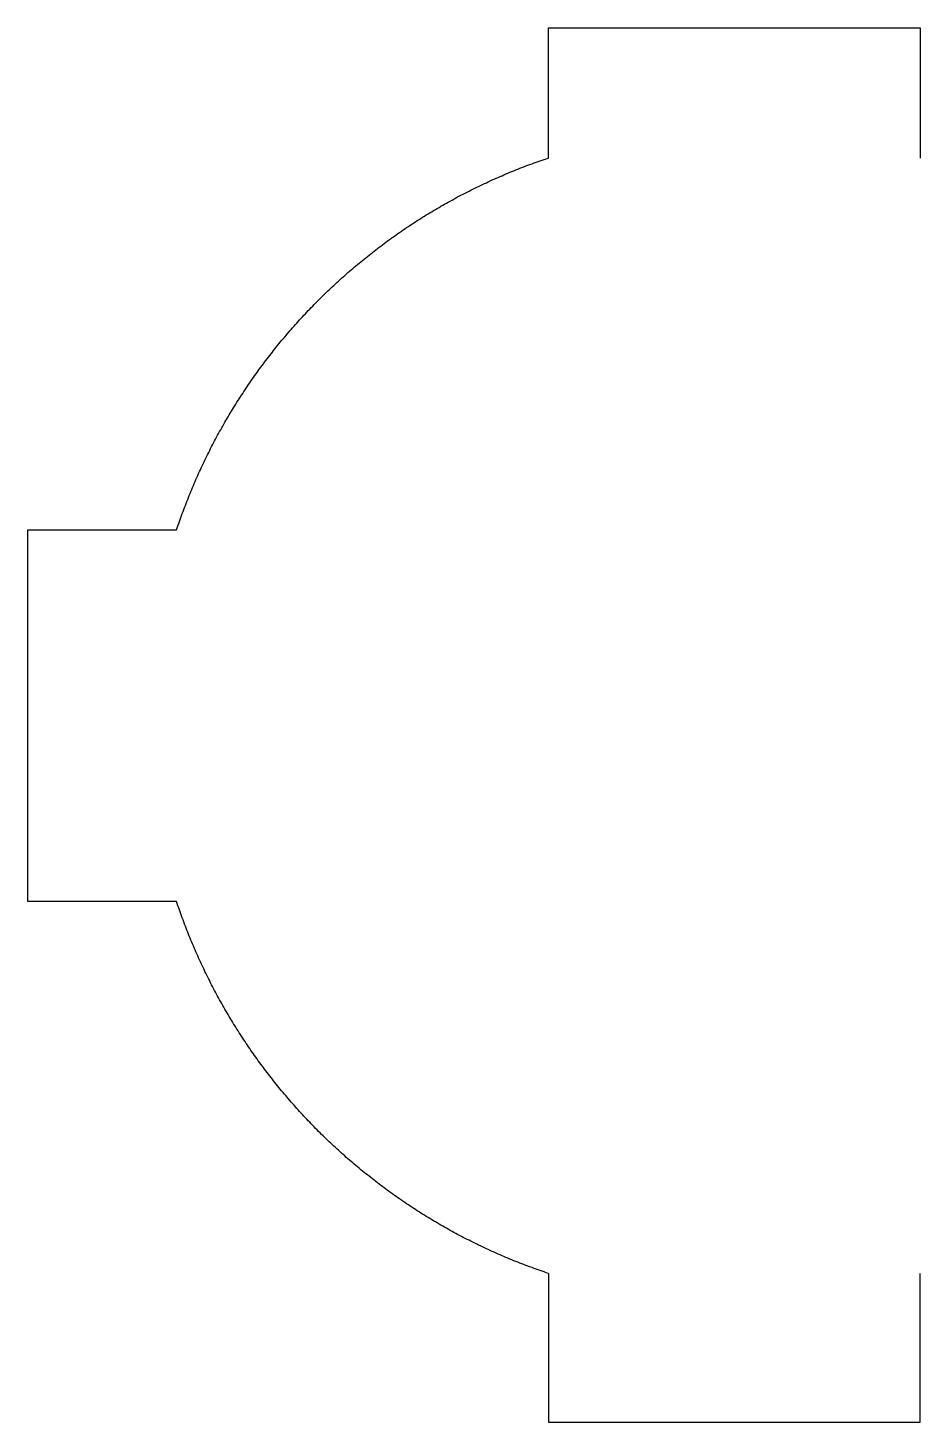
# Model space of a CAD drawing. Extents: x 24409 to 54330, y 24409 to 53937.
# Drawn here: x 24409 to 43307, y 24409 to 53937 of the extents above; entities that cross this region are included whole.
import ezdxf

# ---------------------------------------------------------------- set-up
doc = ezdxf.new("R2010")
doc.units = 0

msp = doc.modelspace()

# ---------------------------------------------------------------- linework, layer by layer
at = {"layer": 'Layer 1'}
for p, q in [((35433, 53937), (43307, 53937)), ((35433, 51181), (35433, 53937)), ((43307, 53937), (43307, 51181)), ((35129.954101, 51075.700888), (35173.036743, 51091.214701)), ((35173.036743, 51091.214701), (35216.194546, 51106.576771)), ((35216.194546, 51106.576771), (35259.427196, 51121.786784)), ((35259.427196, 51121.786784), (35302.734381, 51136.844428)), ((35302.734381, 51136.844428), (35346.115786, 51151.749388)), ((35346.115786, 51151.749388), (35389.571097, 51166.50135)), ((35389.571097, 51166.50135), (35433.1, 51181.1)), ((34367.67698, 50770.862119), (34409.353044, 50789.053624)), ((34409.353044, 50789.053624), (34451.109919, 50807.099037)), ((34451.109919, 50807.099037), (34492.94729, 50824.998042)), ((34492.94729, 50824.998042), (34534.864845, 50842.750327)), ((34534.864845, 50842.750327), (34576.86227, 50860.355578)), ((34576.86227, 50860.355578), (34618.93925, 50877.81348)), ((34618.93925, 50877.81348), (34661.095472, 50895.12372)), ((34661.095472, 50895.12372), (34703.330621, 50912.285984)), ((34703.330621, 50912.285984), (34745.644385, 50929.299957)), ((34745.644385, 50929.299957), (34788.036449, 50946.165328)), ((34788.036449, 50946.165328), (34830.506499, 50962.88178)), ((34830.506499, 50962.88178), (34873.054221, 50979.449001)), ((34873.054221, 50979.449001), (34915.679302, 50995.866676)), ((34915.679302, 50995.866676), (34958.381428, 51012.134493)), ((34958.381428, 51012.134493), (35001.160285, 51028.252136)), ((35001.160285, 51028.252136), (35044.015558, 51044.219292)), ((35044.015558, 51044.219292), (35086.946935, 51060.035647)), ((35086.946935, 51060.035647), (35129.954101, 51075.700888)), ((33752.446766, 50480.671804), (33792.873002, 50501.017041)), ((33792.873002, 50501.017041), (33833.384757, 50521.220893)), ((33833.384757, 50521.220893), (33873.981717, 50541.283046)), ((33873.981717, 50541.283046), (33914.663568, 50561.203186)), ((33914.663568, 50561.203186), (33955.429996, 50580.981)), ((33955.429996, 50580.981), (33996.280688, 50600.616173)), ((33996.280688, 50600.616173), (34037.215329, 50620.108391)), ((34037.215329, 50620.108391), (34078.233606, 50639.457342)), ((34078.233606, 50639.457342), (34119.335205, 50658.66271)), ((34119.335205, 50658.66271), (34160.519812, 50677.724182)), ((34160.519812, 50677.724182), (34201.787113, 50696.641444)), ((34201.787113, 50696.641444), (34243.136794, 50715.414183)), ((34243.136794, 50715.414183), (34284.568541, 50734.042084)), ((34284.568541, 50734.042084), (34326.082042, 50752.524834)), ((34326.082042, 50752.524834), (34367.67698, 50770.862119)), ((33195.634695, 50181.168805), (33234.830712, 50203.460479)), ((33234.830712, 50203.460479), (33274.116643, 50225.615162)), ((33274.116643, 50225.615162), (33313.492173, 50247.63254)), ((33313.492173, 50247.63254), (33352.956987, 50269.512299)), ((33352.956987, 50269.512299), (33392.510773, 50291.254125)), ((33392.510773, 50291.254125), (33432.153216, 50312.857705)), ((33432.153216, 50312.857705), (33471.884003, 50334.322724)), ((33471.884003, 50334.322724), (33511.70282, 50355.648869)), ((33511.70282, 50355.648869), (33551.609352, 50376.835826)), ((33551.609352, 50376.835826), (33591.603286, 50397.883281)), ((33591.603286, 50397.883281), (33631.684309, 50418.79092)), ((33631.684309, 50418.79092), (33671.852105, 50439.55843)), ((33671.852105, 50439.55843), (33712.106362, 50460.185496)), ((33712.106362, 50460.185496), (33752.446766, 50480.671804)), ((32694.411332, 49879.053653), (32732.409922, 49903.097651)), ((32732.409922, 49903.097651), (32770.502506, 49927.008738)), ((32770.502506, 49927.008738), (32808.688768, 49950.786601)), ((32808.688768, 49950.786601), (32846.968396, 49974.430924)), ((32846.968396, 49974.430924), (32885.341075, 49997.941395)), ((32885.341075, 49997.941395), (32923.806492, 50021.317699)), ((32923.806492, 50021.317699), (32962.364332, 50044.559523)), ((32962.364332, 50044.559523), (33001.014282, 50067.666553)), ((33001.014282, 50067.666553), (33039.756028, 50090.638475)), ((33039.756028, 50090.638475), (33078.589256, 50113.474975)), ((33078.589256, 50113.474975), (33117.513653, 50136.175739)), ((33117.513653, 50136.175739), (33156.528903, 50158.740454)), ((33156.528903, 50158.740454), (33195.634695, 50181.168805)), ((32282.720131, 49605.887311), (32319.664085, 49631.372615)), ((32319.664085, 49631.372615), (32356.705484, 49656.728461)), ((32356.705484, 49656.728461), (32393.844015, 49681.954535)), ((32393.844015, 49681.954535), (32431.079363, 49707.050523)), ((32431.079363, 49707.050523), (32468.411216, 49732.01611)), ((32468.411216, 49732.01611), (32505.839258, 49756.850983)), ((32505.839258, 49756.850983), (32543.363176, 49781.554828)), ((32543.363176, 49781.554828), (32580.982656, 49806.127332)), ((32580.982656, 49806.127332), (32618.697385, 49830.56818)), ((32618.697385, 49830.56818), (32656.507048, 49854.877058)), ((32656.507048, 49854.877058), (32694.411332, 49879.053653)), ((31847.107663, 49290.080125), (31882.857792, 49317.094453)), ((31882.857792, 49317.094453), (31918.709133, 49343.983088)), ((31918.709133, 49343.983088), (31954.661372, 49370.745716)), ((31954.661372, 49370.745716), (31990.714194, 49397.382025)), ((31990.714194, 49397.382025), (32026.867287, 49423.8917)), ((32026.867287, 49423.8917), (32063.120335, 49450.274427)), ((32063.120335, 49450.274427), (32099.473026, 49476.529892)), ((32099.473026, 49476.529892), (32135.925046, 49502.657782)), ((32135.925046, 49502.657782), (32172.47608, 49528.657783)), ((32172.47608, 49528.657783), (32209.125815, 49554.529581)), ((32209.125815, 49554.529581), (32245.873936, 49580.272861)), ((32245.873936, 49580.272861), (32282.720131, 49605.887311)), ((31495.242058, 49013.092821), (31529.962809, 49041.34681)), ((31529.962809, 49041.34681), (31564.78791, 49069.478245)), ((31564.78791, 49069.478245), (31599.717048, 49097.486812)), ((31599.717048, 49097.486812), (31634.749908, 49125.372198)), ((31634.749908, 49125.372198), (31669.886176, 49153.134088)), ((31669.886176, 49153.134088), (31705.12554, 49180.77217)), ((31705.12554, 49180.77217), (31740.467684, 49208.286128)), ((31740.467684, 49208.286128), (31775.912295, 49235.675649)), ((31775.912295, 49235.675649), (31811.45906, 49262.940419)), ((31811.45906, 49262.940419), (31847.107663, 49290.080125)), ((31120.290669, 48694.300158), (31153.842854, 48723.881524)), ((31153.842854, 48723.881524), (31187.502841, 48753.343789)), ((31187.502841, 48753.343789), (31221.270317, 48782.686638)), ((31221.270317, 48782.686638), (31255.144968, 48811.909758)), ((31255.144968, 48811.909758), (31289.12648, 48841.012835)), ((31289.12648, 48841.012835), (31323.21454, 48869.995556)), ((31323.21454, 48869.995556), (31357.408832, 48898.857606)), ((31357.408832, 48898.857606), (31391.709044, 48927.598671)), ((31391.709044, 48927.598671), (31426.114861, 48956.218438)), ((31426.114861, 48956.218438), (31460.625971, 48984.716593)), ((31460.625971, 48984.716593), (31495.242058, 49013.092821)), ((30823.223907, 48422.76009), (30855.791745, 48453.399245)), ((30855.791745, 48453.399245), (30888.470211, 48483.922123)), ((30888.470211, 48483.922123), (30921.258989, 48514.32841)), ((30921.258989, 48514.32841), (30954.157768, 48544.617793)), ((30954.157768, 48544.617793), (30987.166232, 48574.789958)), ((30987.166232, 48574.789958), (31020.284068, 48604.844591)), ((31020.284068, 48604.844591), (31053.510962, 48634.781378)), ((31053.510962, 48634.781378), (31086.8466, 48664.600005)), ((31086.8466, 48664.600005), (31120.290669, 48694.300158)), ((30503.699072, 48110.042374), (30535.143376, 48141.827033)), ((30535.143376, 48141.827033), (30566.701445, 48173.498555)), ((30566.701445, 48173.498555), (30598.372967, 48205.056624)), ((30598.372967, 48205.056624), (30630.157626, 48236.500928)), ((30630.157626, 48236.500928), (30662.05511, 48267.831151)), ((30662.05511, 48267.831151), (30694.065104, 48299.046982)), ((30694.065104, 48299.046982), (30726.187294, 48330.148104)), ((30726.187294, 48330.148104), (30758.421367, 48361.134206)), ((30758.421367, 48361.134206), (30790.76701, 48392.004973)), ((30790.76701, 48392.004973), (30823.223907, 48422.76009)), ((30225.87159, 47818.941011), (30256.277877, 47851.729789)), ((30256.277877, 47851.729789), (30286.800755, 47884.408255)), ((30286.800755, 47884.408255), (30317.43991, 47916.976093)), ((30317.43991, 47916.976093), (30348.195027, 47949.43299)), ((30348.195027, 47949.43299), (30379.065794, 47981.778633)), ((30379.065794, 47981.778633), (30410.051896, 48014.012706)), ((30410.051896, 48014.012706), (30441.153018, 48046.134896)), ((30441.153018, 48046.134896), (30472.368849, 48078.14489)), ((30472.368849, 48078.14489), (30503.699072, 48110.042374)), ((29957.513362, 47518.929683), (29986.856211, 47552.697159)), ((29986.856211, 47552.697159), (30016.318476, 47586.357146)), ((30016.318476, 47586.357146), (30045.899842, 47619.909331)), ((30045.899842, 47619.909331), (30075.599995, 47653.3534)), ((30075.599995, 47653.3534), (30105.418622, 47686.689038)), ((30105.418622, 47686.689038), (30135.355409, 47719.915932)), ((30135.355409, 47719.915932), (30165.410042, 47753.033768)), ((30165.410042, 47753.033768), (30195.582207, 47786.042232)), ((30195.582207, 47786.042232), (30225.87159, 47818.941011)), ((29698.85319, 47210.237191), (29727.107179, 47244.957942)), ((29727.107179, 47244.957942), (29755.483407, 47279.574029)), ((29755.483407, 47279.574029), (29783.981562, 47314.085139)), ((29783.981562, 47314.085139), (29812.601329, 47348.490956)), ((29812.601329, 47348.490956), (29841.342394, 47382.791168)), ((29841.342394, 47382.791168), (29870.204444, 47416.98546)), ((29870.204444, 47416.98546), (29899.187165, 47451.07352)), ((29899.187165, 47451.07352), (29928.290242, 47485.055032)), ((29928.290242, 47485.055032), (29957.513362, 47518.929683)), ((29477.259581, 46928.74094), (29504.524351, 46964.287705)), ((29504.524351, 46964.287705), (29531.913872, 46999.732316)), ((29531.913872, 46999.732316), (29559.42783, 47035.07446)), ((29559.42783, 47035.07446), (29587.065912, 47070.313824)), ((29587.065912, 47070.313824), (29614.827802, 47105.450092)), ((29614.827802, 47105.450092), (29642.713188, 47140.482952)), ((29642.713188, 47140.482952), (29670.721755, 47175.41209)), ((29670.721755, 47175.41209), (29698.85319, 47210.237191)), ((29263.670108, 46640.726974), (29289.925573, 46677.079665)), ((29289.925573, 46677.079665), (29316.3083, 46713.332713)), ((29316.3083, 46713.332713), (29342.817975, 46749.485806)), ((29342.817975, 46749.485806), (29369.454284, 46785.538628)), ((29369.454284, 46785.538628), (29396.216912, 46821.490867)), ((29396.216912, 46821.490867), (29423.105547, 46857.342208)), ((29423.105547, 46857.342208), (29450.119875, 46893.092337)), ((29450.119875, 46893.092337), (29477.259581, 46928.74094)), ((29058.245465, 46346.355985), (29083.471539, 46383.494516)), ((29083.471539, 46383.494516), (29108.827385, 46420.535915)), ((29108.827385, 46420.535915), (29134.312689, 46457.479869)), ((29134.312689, 46457.479869), (29159.927139, 46494.326064)), ((29159.927139, 46494.326064), (29185.670419, 46531.074185)), ((29185.670419, 46531.074185), (29211.542217, 46567.72392)), ((29211.542217, 46567.72392), (29237.542218, 46604.274954)), ((29237.542218, 46604.274954), (29263.670108, 46640.726974)), ((28861.146347, 46045.788668), (28885.322942, 46083.692952)), ((28885.322942, 46083.692952), (28909.63182, 46121.502615)), ((28909.63182, 46121.502615), (28934.072668, 46159.217344)), ((28934.072668, 46159.217344), (28958.645172, 46196.836824)), ((28958.645172, 46196.836824), (28983.349017, 46234.360742)), ((28983.349017, 46234.360742), (29008.18389, 46271.788784)), ((29008.18389, 46271.788784), (29033.149477, 46309.120637)), ((29033.149477, 46309.120637), (29058.245465, 46346.355985)), ((28672.533447, 45739.185718), (28695.640477, 45777.835668)), ((28695.640477, 45777.835668), (28718.882301, 45816.393508)), ((28718.882301, 45816.393508), (28742.258605, 45854.858925)), ((28742.258605, 45854.858925), (28765.769076, 45893.231604)), ((28765.769076, 45893.231604), (28789.413399, 45931.511232)), ((28789.413399, 45931.511232), (28813.191262, 45969.697494)), ((28813.191262, 45969.697494), (28837.102349, 46007.790078)), ((28837.102349, 46007.790078), (28861.146347, 46045.788668)), ((28514.584838, 45466.083357), (28536.739521, 45505.369288)), ((28536.739521, 45505.369288), (28559.031195, 45544.565305)), ((28559.031195, 45544.565305), (28581.459546, 45583.671097)), ((28581.459546, 45583.671097), (28604.024261, 45622.686347)), ((28604.024261, 45622.686347), (28626.725025, 45661.610744)), ((28626.725025, 45661.610744), (28649.561525, 45700.443972)), ((28649.561525, 45700.443972), (28672.533447, 45739.185718)), ((28342.316719, 45148.596714), (28363.364174, 45188.590648)), ((28363.364174, 45188.590648), (28384.551131, 45228.49718)), ((28384.551131, 45228.49718), (28405.877276, 45268.315997)), ((28405.877276, 45268.315997), (28427.342295, 45308.046784)), ((28427.342295, 45308.046784), (28448.945875, 45347.689227)), ((28448.945875, 45347.689227), (28470.687701, 45387.243013)), ((28470.687701, 45387.243013), (28492.56746, 45426.707827)), ((28492.56746, 45426.707827), (28514.584838, 45466.083357)), ((28198.916954, 44866.218283), (28218.979107, 44906.815243)), ((28218.979107, 44906.815243), (28239.182959, 44947.326998)), ((28239.182959, 44947.326998), (28259.528196, 44987.753234)), ((28259.528196, 44987.753234), (28280.014504, 45028.093638)), ((28280.014504, 45028.093638), (28300.64157, 45068.347895)), ((28300.64157, 45068.347895), (28321.40908, 45108.515691)), ((28321.40908, 45108.515691), (28342.316719, 45148.596714)), ((28062.475818, 44579.680188), (28081.53729, 44620.864795)), ((28081.53729, 44620.864795), (28100.742658, 44661.966394)), ((28100.742658, 44661.966394), (28120.091609, 44702.984671)), ((28120.091609, 44702.984671), (28139.583827, 44743.919312)), ((28139.583827, 44743.919312), (28159.219, 44784.770004)), ((28159.219, 44784.770004), (28178.996814, 44825.536432)), ((28178.996814, 44825.536432), (28198.916954, 44866.218283)), ((27933.100963, 44289.090081), (27951.146376, 44330.846956)), ((27951.146376, 44330.846956), (27969.337881, 44372.52302)), ((27969.337881, 44372.52302), (27987.675166, 44414.117958)), ((27987.675166, 44414.117958), (28006.157916, 44455.631459)), ((28006.157916, 44455.631459), (28024.785817, 44497.063206)), ((28024.785817, 44497.063206), (28043.558556, 44538.412887)), ((28043.558556, 44538.412887), (28062.475818, 44579.680188)), ((27810.900043, 43994.555615), (27827.914016, 44036.869379)), ((27827.914016, 44036.869379), (27845.07628, 44079.104528)), ((27845.07628, 44079.104528), (27862.38652, 44121.26075)), ((27862.38652, 44121.26075), (27879.844422, 44163.33773)), ((27879.844422, 44163.33773), (27897.449673, 44205.335155)), ((27897.449673, 44205.335155), (27915.201958, 44247.25271)), ((27915.201958, 44247.25271), (27933.100963, 44289.090081)), ((27695.980708, 43696.184442), (27711.947864, 43739.039715)), ((27711.947864, 43739.039715), (27728.065507, 43781.818572)), ((27728.065507, 43781.818572), (27744.333324, 43824.520698)), ((27744.333324, 43824.520698), (27760.750999, 43867.145779)), ((27760.750999, 43867.145779), (27777.31822, 43909.693501)), ((27777.31822, 43909.693501), (27794.034672, 43952.163551)), ((27794.034672, 43952.163551), (27810.900043, 43994.555615)), ((27588.450612, 43394.084214), (27603.355572, 43437.465619)), ((27603.355572, 43437.465619), (27618.413216, 43480.772804)), ((27618.413216, 43480.772804), (27633.623229, 43524.005454)), ((27633.623229, 43524.005454), (27648.985299, 43567.163257)), ((27648.985299, 43567.163257), (27664.499112, 43610.245899)), ((27664.499112, 43610.245899), (27680.164353, 43653.253065)), ((27680.164353, 43653.253065), (27695.980708, 43696.184442)), ((24409, 43307), (27559, 43307)), ((24409, 35433), (24409, 43307)), ((27559.1, 43307.1), (27573.69865, 43350.628903)), ((27573.69865, 43350.628903), (27588.450612, 43394.084214)), ((27559, 35433), (24409, 35433)), ((27573.69865, 35389.571097), (27559.1, 35433.1)), ((27588.450612, 35346.115786), (27573.69865, 35389.571097)), ((27603.355572, 35302.734381), (27588.450612, 35346.115786)), ((27618.413216, 35259.427196), (27603.355572, 35302.734381)), ((27633.623229, 35216.194546), (27618.413216, 35259.427196)), ((27648.985299, 35173.036743), (27633.623229, 35216.194546)), ((27664.499112, 35129.954101), (27648.985299, 35173.036743)), ((27680.164353, 35086.946935), (27664.499112, 35129.954101)), ((27695.980708, 35044.015558), (27680.164353, 35086.946935)), ((27711.947864, 35001.160285), (27695.980708, 35044.015558)), ((27728.065507, 34958.381428), (27711.947864, 35001.160285)), ((27744.333324, 34915.679302), (27728.065507, 34958.381428)), ((27760.750999, 34873.054221), (27744.333324, 34915.679302)), ((27777.31822, 34830.506499), (27760.750999, 34873.054221)), ((27794.034672, 34788.036449), (27777.31822, 34830.506499)), ((27810.900043, 34745.644385), (27794.034672, 34788.036449)), ((27827.914016, 34703.330621), (27810.900043, 34745.644385)), ((27845.07628, 34661.095472), (27827.914016, 34703.330621)), ((27862.38652, 34618.93925), (27845.07628, 34661.095472)), ((27879.844422, 34576.86227), (27862.38652, 34618.93925)), ((27897.449673, 34534.864845), (27879.844422, 34576.86227)), ((27915.201958, 34492.94729), (27897.449673, 34534.864845)), ((27933.100963, 34451.109919), (27915.201958, 34492.94729)), ((27951.146376, 34409.353044), (27933.100963, 34451.109919)), ((27969.337881, 34367.67698), (27951.146376, 34409.353044)), ((27987.675166, 34326.082042), (27969.337881, 34367.67698)), ((28006.157916, 34284.568541), (27987.675166, 34326.082042)), ((28024.785817, 34243.136794), (28006.157916, 34284.568541)), ((28043.558556, 34201.787113), (28024.785817, 34243.136794)), ((28062.475818, 34160.519812), (28043.558556, 34201.787113)), ((28081.53729, 34119.335205), (28062.475818, 34160.519812)), ((28100.742658, 34078.233606), (28081.53729, 34119.335205)), ((28120.091609, 34037.215329), (28100.742658, 34078.233606)), ((28139.583827, 33996.280688), (28120.091609, 34037.215329)), ((28159.219, 33955.429996), (28139.583827, 33996.280688)), ((28178.996814, 33914.663568), (28159.219, 33955.429996)), ((28198.916954, 33873.981717), (28178.996814, 33914.663568)), ((28218.979107, 33833.384757), (28198.916954, 33873.981717)), ((28239.182959, 33792.873002), (28218.979107, 33833.384757)), ((28259.528196, 33752.446766), (28239.182959, 33792.873002)), ((28280.014504, 33712.106362), (28259.528196, 33752.446766)), ((28300.64157, 33671.852105), (28280.014504, 33712.106362)), ((28321.40908, 33631.684309), (28300.64157, 33671.852105)), ((28342.316719, 33591.603286), (28321.40908, 33631.684309)), ((28363.364174, 33551.609352), (28342.316719, 33591.603286)), ((28384.551131, 33511.70282), (28363.364174, 33551.609352)), ((28405.877276, 33471.884003), (28384.551131, 33511.70282)), ((28427.342295, 33432.153216), (28405.877276, 33471.884003)), ((28448.945875, 33392.510773), (28427.342295, 33432.153216)), ((28470.687701, 33352.956987), (28448.945875, 33392.510773)), ((28492.56746, 33313.492173), (28470.687701, 33352.956987)), ((28514.584838, 33274.116643), (28492.56746, 33313.492173)), ((28536.739521, 33234.830712), (28514.584838, 33274.116643)), ((28559.031195, 33195.634695), (28536.739521, 33234.830712)), ((28581.459546, 33156.528903), (28559.031195, 33195.634695)), ((28604.024261, 33117.513653), (28581.459546, 33156.528903)), ((28626.725025, 33078.589256), (28604.024261, 33117.513653)), ((28649.561525, 33039.756028), (28626.725025, 33078.589256)), ((28672.533447, 33001.014282), (28649.561525, 33039.756028)), ((28695.640477, 32962.364332), (28672.533447, 33001.014282)), ((28718.882301, 32923.806492), (28695.640477, 32962.364332)), ((28742.258605, 32885.341075), (28718.882301, 32923.806492)), ((28765.769076, 32846.968396), (28742.258605, 32885.341075)), ((28789.413399, 32808.688768), (28765.769076, 32846.968396)), ((28813.191262, 32770.502506), (28789.413399, 32808.688768)), ((28837.102349, 32732.409922), (28813.191262, 32770.502506)), ((28861.146347, 32694.411332), (28837.102349, 32732.409922)), ((28885.322942, 32656.507048), (28861.146347, 32694.411332)), ((28909.63182, 32618.697385), (28885.322942, 32656.507048)), ((28934.072668, 32580.982656), (28909.63182, 32618.697385)), ((28958.645172, 32543.363176), (28934.072668, 32580.982656)), ((28983.349017, 32505.839258), (28958.645172, 32543.363176)), ((29008.18389, 32468.411216), (28983.349017, 32505.839258)), ((29033.149477, 32431.079363), (29008.18389, 32468.411216)), ((29058.245465, 32393.844015), (29033.149477, 32431.079363)), ((29083.471539, 32356.705484), (29058.245465, 32393.844015)), ((29108.827385, 32319.664085), (29083.471539, 32356.705484)), ((29134.312689, 32282.720131), (29108.827385, 32319.664085)), ((29159.927139, 32245.873936), (29134.312689, 32282.720131)), ((29185.670419, 32209.125815), (29159.927139, 32245.873936)), ((29211.542217, 32172.47608), (29185.670419, 32209.125815)), ((29237.542218, 32135.925046), (29211.542217, 32172.47608)), ((29263.670108, 32099.473026), (29237.542218, 32135.925046)), ((29289.925573, 32063.120335), (29263.670108, 32099.473026)), ((29316.3083, 32026.867287), (29289.925573, 32063.120335)), ((29342.817975, 31990.714194), (29316.3083, 32026.867287)), ((29369.454284, 31954.661372), (29342.817975, 31990.714194)), ((29396.216912, 31918.709133), (29369.454284, 31954.661372)), ((29423.105547, 31882.857792), (29396.216912, 31918.709133)), ((29450.119875, 31847.107663), (29423.105547, 31882.857792)), ((29477.259581, 31811.45906), (29450.119875, 31847.107663)), ((29504.524351, 31775.912295), (29477.259581, 31811.45906)), ((29531.913872, 31740.467684), (29504.524351, 31775.912295)), ((29559.42783, 31705.12554), (29531.913872, 31740.467684)), ((29587.065912, 31669.886176), (29559.42783, 31705.12554)), ((29614.827802, 31634.749908), (29587.065912, 31669.886176)), ((29642.713188, 31599.717048), (29614.827802, 31634.749908)), ((29670.721755, 31564.78791), (29642.713188, 31599.717048)), ((29698.85319, 31529.962809), (29670.721755, 31564.78791)), ((29727.107179, 31495.242058), (29698.85319, 31529.962809)), ((29755.483407, 31460.625971), (29727.107179, 31495.242058)), ((29783.981562, 31426.114861), (29755.483407, 31460.625971)), ((29812.601329, 31391.709044), (29783.981562, 31426.114861)), ((29841.342394, 31357.408832), (29812.601329, 31391.709044)), ((29870.204444, 31323.21454), (29841.342394, 31357.408832)), ((29899.187165, 31289.12648), (29870.204444, 31323.21454)), ((29928.290242, 31255.144968), (29899.187165, 31289.12648)), ((29957.513362, 31221.270317), (29928.290242, 31255.144968)), ((29986.856211, 31187.502841), (29957.513362, 31221.270317)), ((30016.318476, 31153.842854), (29986.856211, 31187.502841)), ((30045.899842, 31120.290669), (30016.318476, 31153.842854)), ((30075.599995, 31086.8466), (30045.899842, 31120.290669)), ((30105.418622, 31053.510962), (30075.599995, 31086.8466)), ((30135.355409, 31020.284068), (30105.418622, 31053.510962)), ((30165.410042, 30987.166232), (30135.355409, 31020.284068)), ((30195.582207, 30954.157768), (30165.410042, 30987.166232)), ((30225.87159, 30921.258989), (30195.582207, 30954.157768)), ((30256.277877, 30888.470211), (30225.87159, 30921.258989)), ((30286.800755, 30855.791745), (30256.277877, 30888.470211)), ((30317.43991, 30823.223907), (30286.800755, 30855.791745)), ((30348.195027, 30790.76701), (30317.43991, 30823.223907)), ((30379.065794, 30758.421367), (30348.195027, 30790.76701)), ((30410.051896, 30726.187294), (30379.065794, 30758.421367)), ((30441.153018, 30694.065104), (30410.051896, 30726.187294)), ((30472.368849, 30662.05511), (30441.153018, 30694.065104)), ((30503.699072, 30630.157626), (30472.368849, 30662.05511)), ((30535.143376, 30598.372967), (30503.699072, 30630.157626)), ((30566.701445, 30566.701445), (30535.143376, 30598.372967)), ((30598.372967, 30535.143376), (30566.701445, 30566.701445)), ((30630.157626, 30503.699072), (30598.372967, 30535.143376)), ((30662.05511, 30472.368849), (30630.157626, 30503.699072)), ((30694.065104, 30441.153018), (30662.05511, 30472.368849)), ((30726.187294, 30410.051896), (30694.065104, 30441.153018)), ((30758.421367, 30379.065794), (30726.187294, 30410.051896)), ((30790.76701, 30348.195027), (30758.421367, 30379.065794)), ((30823.223907, 30317.43991), (30790.76701, 30348.195027)), ((30855.791745, 30286.800755), (30823.223907, 30317.43991)), ((30888.470211, 30256.277877), (30855.791745, 30286.800755)), ((30921.258989, 30225.87159), (30888.470211, 30256.277877)), ((30954.157768, 30195.582207), (30921.258989, 30225.87159)), ((30987.166232, 30165.410042), (30954.157768, 30195.582207)), ((31020.284068, 30135.355409), (30987.166232, 30165.410042)), ((31053.510962, 30105.418622), (31020.284068, 30135.355409)), ((31086.8466, 30075.599995), (31053.510962, 30105.418622)), ((31120.290669, 30045.899842), (31086.8466, 30075.599995)), ((31153.842854, 30016.318476), (31120.290669, 30045.899842)), ((31187.502841, 29986.856211), (31153.842854, 30016.318476)), ((31221.270317, 29957.513362), (31187.502841, 29986.856211)), ((31255.144968, 29928.290242), (31221.270317, 29957.513362)), ((31289.12648, 29899.187165), (31255.144968, 29928.290242)), ((31323.21454, 29870.204444), (31289.12648, 29899.187165)), ((31357.408832, 29841.342394), (31323.21454, 29870.204444)), ((31391.709044, 29812.601329), (31357.408832, 29841.342394)), ((31426.114861, 29783.981562), (31391.709044, 29812.601329)), ((31460.625971, 29755.483407), (31426.114861, 29783.981562)), ((31495.242058, 29727.107179), (31460.625971, 29755.483407)), ((31529.962809, 29698.85319), (31495.242058, 29727.107179)), ((31564.78791, 29670.721755), (31529.962809, 29698.85319)), ((31599.717048, 29642.713188), (31564.78791, 29670.721755)), ((31634.749908, 29614.827802), (31599.717048, 29642.713188)), ((31669.886176, 29587.065912), (31634.749908, 29614.827802)), ((31705.12554, 29559.42783), (31669.886176, 29587.065912)), ((31740.467684, 29531.913872), (31705.12554, 29559.42783)), ((31775.912295, 29504.524351), (31740.467684, 29531.913872)), ((31811.45906, 29477.259581), (31775.912295, 29504.524351)), ((31847.107663, 29450.119875), (31811.45906, 29477.259581)), ((31882.857792, 29423.105547), (31847.107663, 29450.119875)), ((31918.709133, 29396.216912), (31882.857792, 29423.105547)), ((31954.661372, 29369.454284), (31918.709133, 29396.216912)), ((31990.714194, 29342.817975), (31954.661372, 29369.454284)), ((32026.867287, 29316.3083), (31990.714194, 29342.817975)), ((32063.120335, 29289.925573), (32026.867287, 29316.3083)), ((32099.473026, 29263.670108), (32063.120335, 29289.925573)), ((32135.925046, 29237.542218), (32099.473026, 29263.670108)), ((32172.47608, 29211.542217), (32135.925046, 29237.542218)), ((32209.125815, 29185.670419), (32172.47608, 29211.542217)), ((32245.873936, 29159.927139), (32209.125815, 29185.670419)), ((32282.720131, 29134.312689), (32245.873936, 29159.927139)), ((32319.664085, 29108.827385), (32282.720131, 29134.312689)), ((32356.705484, 29083.471539), (32319.664085, 29108.827385)), ((32393.844015, 29058.245465), (32356.705484, 29083.471539)), ((32431.079363, 29033.149477), (32393.844015, 29058.245465)), ((32468.411216, 29008.18389), (32431.079363, 29033.149477)), ((32505.839258, 28983.349017), (32468.411216, 29008.18389)), ((32543.363176, 28958.645172), (32505.839258, 28983.349017)), ((32580.982656, 28934.072668), (32543.363176, 28958.645172)), ((32618.697385, 28909.63182), (32580.982656, 28934.072668)), ((32656.507048, 28885.322942), (32618.697385, 28909.63182)), ((32694.411332, 28861.146347), (32656.507048, 28885.322942)), ((32732.409922, 28837.102349), (32694.411332, 28861.146347)), ((32770.502506, 28813.191262), (32732.409922, 28837.102349)), ((32808.688768, 28789.413399), (32770.502506, 28813.191262)), ((32846.968396, 28765.769076), (32808.688768, 28789.413399)), ((32885.341075, 28742.258605), (32846.968396, 28765.769076)), ((32923.806492, 28718.882301), (32885.341075, 28742.258605)), ((32962.364332, 28695.640477), (32923.806492, 28718.882301)), ((33001.014282, 28672.533447), (32962.364332, 28695.640477)), ((33039.756028, 28649.561525), (33001.014282, 28672.533447)), ((33078.589256, 28626.725025), (33039.756028, 28649.561525)), ((33117.513653, 28604.024261), (33078.589256, 28626.725025)), ((33156.528903, 28581.459546), (33117.513653, 28604.024261)), ((33195.634695, 28559.031195), (33156.528903, 28581.459546)), ((33234.830712, 28536.739521), (33195.634695, 28559.031195)), ((33274.116643, 28514.584838), (33234.830712, 28536.739521)), ((33313.492173, 28492.56746), (33274.116643, 28514.584838)), ((33352.956987, 28470.687701), (33313.492173, 28492.56746)), ((33392.510773, 28448.945875), (33352.956987, 28470.687701)), ((33432.153216, 28427.342295), (33392.510773, 28448.945875)), ((33471.884003, 28405.877276), (33432.153216, 28427.342295)), ((33511.70282, 28384.551131), (33471.884003, 28405.877276)), ((33551.609352, 28363.364174), (33511.70282, 28384.551131)), ((33591.603286, 28342.316719), (33551.609352, 28363.364174)), ((33631.684309, 28321.40908), (33591.603286, 28342.316719)), ((33671.852105, 28300.64157), (33631.684309, 28321.40908)), ((33712.106362, 28280.014504), (33671.852105, 28300.64157)), ((33752.446766, 28259.528196), (33712.106362, 28280.014504)), ((33792.873002, 28239.182959), (33752.446766, 28259.528196)), ((33833.384757, 28218.979107), (33792.873002, 28239.182959)), ((33873.981717, 28198.916954), (33833.384757, 28218.979107)), ((33914.663568, 28178.996814), (33873.981717, 28198.916954)), ((33955.429996, 28159.219), (33914.663568, 28178.996814)), ((33996.280688, 28139.583827), (33955.429996, 28159.219)), ((34037.215329, 28120.091609), (33996.280688, 28139.583827)), ((34078.233606, 28100.742658), (34037.215329, 28120.091609)), ((34119.335205, 28081.53729), (34078.233606, 28100.742658)), ((34160.519812, 28062.475818), (34119.335205, 28081.53729)), ((34201.787113, 28043.558556), (34160.519812, 28062.475818)), ((34243.136794, 28024.785817), (34201.787113, 28043.558556)), ((34284.568541, 28006.157916), (34243.136794, 28024.785817)), ((34326.082042, 27987.675166), (34284.568541, 28006.157916)), ((34367.67698, 27969.337881), (34326.082042, 27987.675166)), ((34409.353044, 27951.146376), (34367.67698, 27969.337881)), ((34451.109919, 27933.100963), (34409.353044, 27951.146376)), ((34492.94729, 27915.201958), (34451.109919, 27933.100963)), ((34534.864845, 27897.449673), (34492.94729, 27915.201958)), ((34576.86227, 27879.844422), (34534.864845, 27897.449673)), ((34618.93925, 27862.38652), (34576.86227, 27879.844422)), ((34661.095472, 27845.07628), (34618.93925, 27862.38652)), ((34703.330621, 27827.914016), (34661.095472, 27845.07628)), ((34745.644385, 27810.900043), (34703.330621, 27827.914016)), ((34788.036449, 27794.034672), (34745.644385, 27810.900043)), ((34830.506499, 27777.31822), (34788.036449, 27794.034672)), ((34873.054221, 27760.750999), (34830.506499, 27777.31822)), ((34915.679302, 27744.333324), (34873.054221, 27760.750999)), ((34958.381428, 27728.065507), (34915.679302, 27744.333324)), ((35001.160285, 27711.947864), (34958.381428, 27728.065507)), ((35044.015558, 27695.980708), (35001.160285, 27711.947864)), ((35086.946935, 27680.164353), (35044.015558, 27695.980708)), ((35129.954101, 27664.499112), (35086.946935, 27680.164353)), ((35173.036743, 27648.985299), (35129.954101, 27664.499112)), ((35216.194546, 27633.623229), (35173.036743, 27648.985299)), ((35259.427196, 27618.413216), (35216.194546, 27633.623229)), ((35302.734381, 27603.355572), (35259.427196, 27618.413216)), ((35346.115786, 27588.450612), (35302.734381, 27603.355572)), ((35389.571097, 27573.69865), (35346.115786, 27588.450612)), ((35433.1, 27559.1), (35389.571097, 27573.69865)), ((35433, 27559), (35433, 24409)), ((43307, 24409), (43307, 27559)), ((35433, 24409), (43307, 24409))]:
    msp.add_line(p, q, dxfattribs=at)

doc.saveas('drawing.dxf')
